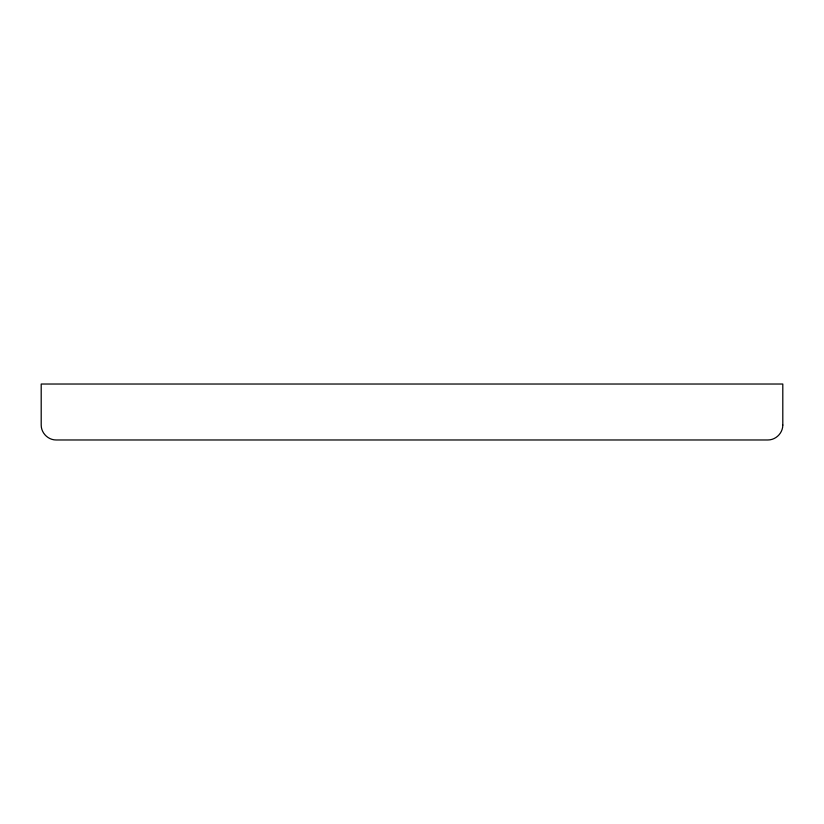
<?xml version="1.0" encoding="UTF-8"?>
<svg xmlns="http://www.w3.org/2000/svg" width="824" height="824" viewBox="0 0 824 824"><rect width="100%" height="100%" fill="white"/><g stroke="black" fill="none" stroke-linecap="round" stroke-linejoin="round"><path stroke-width="1.24" d="M782.8 425.06C782.851 433.043 775.868 440.026 767.875 439.975L56.125 439.975C48.132 440.026 41.149 433.043 41.2 425.06L41.2 384.025L782.8 384.025L782.8 425.06"/></g></svg>
